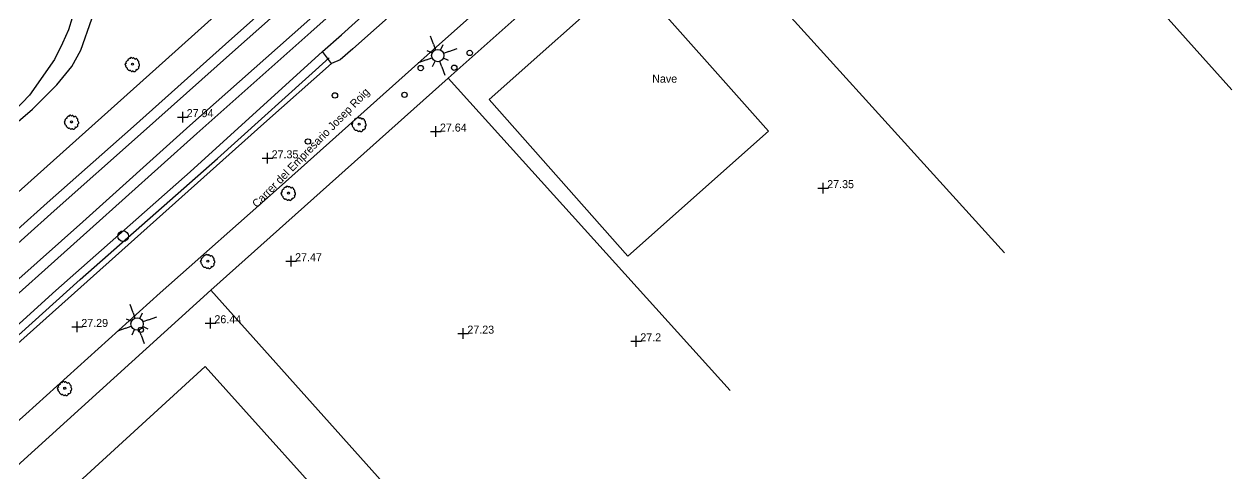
# Model space of a CAD drawing. Extents: x 471511 to 473316, y 4381952 to 4383346.
# Drawn here: x 472089.2 to 472202.4, y 4382454.5 to 4382496.7 of the extents above; entities that cross this region are included whole.
import ezdxf
from ezdxf.enums import TextEntityAlignment as Align

# ---------------------------------------------------------------- set-up
doc = ezdxf.new("R2010")
doc.units = 0
doc.header["$LTSCALE"] = 4
doc.header["$MEASUREMENT"] = 0
doc.header["$PDMODE"] = 2
doc.header["$PDSIZE"] = 0.5
doc.layers.get('0').update_dxf_attribs({"linetype": 'CONTINUOUS'})
for name, color, linetype in [('206', 252, 'CONTINUOUS'), ('222', 7, 'CONTINUOUS'), ('410', 201, 'CONTINUOUS'), ('411', 12, 'CONTINUOUS'), ('412', 252, 'CONTINUOUS'), ('424', 7, 'CONTINUOUS'), ('444', 7, 'CONTINUOUS'), ('7101', 7, 'CONTINUOUS'), ('7202', 7, 'CONTINUOUS'), ('7400', 2, 'CONTINUOUS'), ('7440', 7, 'CONTINUOUS'), ('7515', 53, 'CONTINUOUS'), ('8405', 7, 'CONTINUOUS'), ('8444', 7, 'CONTINUOUS')]:
    doc.layers.add(name, color=color, linetype=linetype)

# ---------------------------------------------------------------- blocks, each defined once
blk = doc.blocks.new('POSTE')
at = {"color": 7}
blk.add_circle((0, 0), 0.5, dxfattribs=at)
blk = doc.blocks.new('FAROLA')
at = {"color": 7}
for p, q in [((0.43, 1.04), (0.75, 1.8)), ((-1.04, 0.43), (-1.8, 0.75)), ((-1.04, 0.43), (-0.54, 0.22)), ((-0.43, 1.04), (-0.22, 0.54)), ((0.43, 1.04), (0.22, 0.54)), ((1.04, 0.43), (0.54, 0.22)), ((-1.04, -0.43), (-0.54, -0.22)), ((-0.43, -1.04), (-0.75, -1.8)), ((-0.43, -1.04), (-0.22, -0.54)), ((0.43, -1.04), (0.22, -0.54)), ((1.04, -0.43), (0.54, -0.22)), ((1.04, -0.43), (1.8, -0.75))]:
    blk.add_line(p, q, dxfattribs=at)
blk.add_circle((0, 0), 0.58, dxfattribs=at)
blk = doc.blocks.new('ARBOL')
at = {"color": 3}
for p, q in [((-1.26, 0.07), (-1.27, -0.01)), ((-1.23, 0.15), (-1.26, 0.07)), ((-1.17, 0.24), (-1.23, 0.15)), ((-1.18, 0.48), (-1.21, 0.39)), ((-1.21, 0.39), (-1.2, 0.31)), ((-1.2, 0.31), (-1.16, 0.22)), ((-1.11, 0.55), (-1.18, 0.48)), ((-1.03, 0.59), (-1.11, 0.55)), ((-1.01, 0.67), (-1.03, 0.59)), ((-0.96, 0.76), (-1.01, 0.67)), ((-0.92, 0.97), (-0.96, 0.88)), ((-0.96, 0.88), (-0.96, 0.7)), ((-0.85, 1.04), (-0.92, 0.97)), ((-0.77, 1.08), (-0.85, 1.04)), ((-0.7, 1.09), (-0.77, 1.08)), ((-0.5, 1.09), (-0.7, 1.09)), ((-0.49, 1.11), (-0.5, 1.08)), ((-0.46, 1.23), (-0.49, 1.11)), ((-0.38, 1.32), (-0.46, 1.23)), ((-0.31, 1.35), (-0.38, 1.32)), ((-0.23, 1.36), (-0.31, 1.35)), ((-0.11, 1.36), (-0.23, 1.36)), ((0, 1.35), (-0.11, 1.36)), ((0.07, 1.26), (0, 1.35)), ((0.12, 1.18), (0.07, 1.26)), ((0.17, 1.25), (0.12, 1.16)), ((0.12, 1.16), (0.12, 1.16)), ((0.24, 1.31), (0.17, 1.25)), ((0.32, 1.32), (0.24, 1.31)), ((0.39, 1.31), (0.32, 1.32)), ((0.55, 1.31), (0.39, 1.31)), ((0.62, 1.26), (0.55, 1.31)), ((0.7, 1.22), (0.62, 1.26)), ((0.76, 1.14), (0.7, 1.22)), ((0.77, 0.97), (0.7, 0.98)), ((0.77, 1.05), (0.76, 1.14)), ((0.77, 0.97), (0.77, 1.05)), ((0.86, 0.95), (0.77, 0.97)), ((0.96, 0.93), (0.86, 0.95)), ((1.03, 0.87), (0.96, 0.93)), ((1.07, 0.79), (1.03, 0.87)), ((1.08, 0.7), (1.07, 0.79)), ((1.1, 0.49), (1.07, 0.51)), ((1.08, 0.6), (1.08, 0.7)), ((1.09, 0.52), (1.08, 0.6)), ((1.17, 0.48), (1.1, 0.49)), ((1.25, 0.41), (1.17, 0.48)), ((1.29, 0.32), (1.25, 0.41)), ((1.3, 0.24), (1.29, 0.32)), ((1.3, 0.15), (1.3, 0.24)), ((1.31, 0.06), (1.3, 0.15)), ((1.31, -0.03), (1.31, 0.06)), ((-1.27, -0.01), (-1.26, -0.13)), ((-1.26, -0.13), (-1.26, -0.21)), ((-1.26, -0.21), (-1.23, -0.3)), ((-1.23, -0.3), (-1.16, -0.32)), ((-1.16, -0.32), (-1.08, -0.34)), ((-1.08, -0.34), (-1.01, -0.35)), ((-1.01, -0.35), (-0.95, -0.35)), ((-0.96, -0.38), (-1.01, -0.49)), ((-1.01, -0.49), (-1, -0.58)), ((-1, -0.58), (-0.96, -0.66)), ((-0.96, -0.66), (-0.96, -0.74)), ((-0.96, -0.74), (-0.88, -0.8)), ((-0.88, -0.8), (-0.8, -0.81)), ((-0.8, -0.81), (-0.72, -0.81)), ((-0.76, -0.81), (-0.75, -0.9)), ((-0.75, -0.9), (-0.73, -0.98)), ((-0.73, -0.98), (-0.68, -1.07)), ((-0.68, -1.07), (-0.61, -1.15)), ((-0.61, -1.15), (-0.53, -1.14)), ((-0.53, -1.14), (-0.45, -1.12)), ((-0.45, -1.12), (-0.37, -1.07)), ((-0.37, -1.05), (-0.37, -1.15)), ((-0.37, -1.15), (-0.27, -1.21)), ((-0.27, -1.21), (-0.19, -1.22)), ((-0.19, -1.22), (-0.07, -1.22)), ((-0.07, -1.22), (0.01, -1.25)), ((0.01, -1.25), (0.08, -1.22)), ((0.08, -1.22), (0.16, -1.16)), ((0.16, -1.16), (0.18, -1.08)), ((0.18, -1.11), (0.25, -1.15)), ((0.25, -1.15), (0.32, -1.16)), ((0.32, -1.16), (0.4, -1.16)), ((0.4, -1.16), (0.47, -1.18)), ((0.47, -1.18), (0.55, -1.16)), ((0.55, -1.16), (0.62, -1.14)), ((0.62, -1.14), (0.7, -1.09)), ((0.7, -1.09), (0.75, -0.93)), ((0.78, -0.99), (0.74, -0.96)), ((0.85, -0.98), (0.78, -0.99)), ((0.93, -0.93), (0.85, -0.98)), ((1.02, -0.92), (0.93, -0.93)), ((1.06, -0.69), (0.98, -0.69)), ((1.06, -0.85), (1.02, -0.92)), ((1.03, -0.69), (1.05, -0.77)), ((1.05, -0.77), (1.06, -0.85)), ((1.13, -0.65), (1.06, -0.69)), ((1.2, -0.61), (1.13, -0.65)), ((1.2, -0.21), (1.27, -0.14)), ((1.2, -0.6), (1.21, -0.59)), ((1.22, -0.31), (1.21, -0.23)), ((1.21, -0.41), (1.22, -0.31)), ((1.21, -0.51), (1.21, -0.41)), ((1.21, -0.59), (1.21, -0.51)), ((1.27, -0.14), (1.31, -0.03))]:
    blk.add_line(p, q, dxfattribs=at)
at = {"color": 25}
blk.add_circle((0, 0), 0.19, dxfattribs=at)
blk = doc.blocks.new('MOJON')
blk.add_circle((0, 0), 0.25)
blk = doc.blocks.new('COTA')
at = {"color": 7}
blk.add_point((0, 0), dxfattribs=at)

msp = doc.modelspace()

# ---------------------------------------------------------------- linework, layer by layer
at = {"layer": '206'}
for points in [[(472086.211, 4382508.715, 28.166), (472091.462, 4382503.381, 27.836), (472092.277, 4382501.756, 27.776), (472093.286, 4382499.743, 27.731), (472093.648, 4382498.233, 27.656), (472093.681, 4382497.252, 27.596), (472093.35, 4382496.135, 27.626), (472092.77, 4382494.877, 27.671), (472092.024, 4382493.335, 27.671), (472089.672, 4382489.986, 27.656), (472088.281, 4382488.519, 27.626)], [(472080.999, 4382481.002, 27.589), (472089.962, 4382488.697, 27.589), (472092.243, 4382490.973, 27.574), (472093.67, 4382492.69, 27.574), (472094.492, 4382494.22, 27.589), (472095.536, 4382497.147, 27.649)]]:
    msp.add_polyline3d(points, dxfattribs=at)
at = {"layer": '222'}
for points in [[(472192.733, 4382570.231, 28.457), (472189.325, 4382567.211, 28.471), (472174.741, 4382554.23, 28.441), (472161.364, 4382542.265, 28.411), (472149.537, 4382531.766, 28.366), (472138.261, 4382521.662, 28.216), (472126.861, 4382511.535, 28.171), (472115.724, 4382501.607, 28.171), (472108.048, 4382494.765, 28.126), (472099.421, 4382487.081, 28.111), (472091.347, 4382479.914, 28.126), (472082.962, 4382472.432, 28.126), (472071.922, 4382462.576, 28.066), (472060.846, 4382452.589, 27.976), (472046.248, 4382439.567, 27.946), (472035.718, 4382430.233, 27.811), (472026.617, 4382422.155, 27.946)], [(472193.404, 4382569.49, 28.457), (472189.989, 4382566.464, 28.471), (472175.406, 4382553.484, 28.441), (472162.029, 4382541.519, 28.411), (472150.203, 4382531.02, 28.366), (472138.927, 4382520.915, 28.216), (472127.526, 4382510.788, 28.171), (472116.389, 4382500.861, 28.171), (472108.713, 4382494.018, 28.126), (472100.085, 4382486.334, 28.111), (472092.012, 4382479.167, 28.126), (472083.628, 4382471.686, 28.126), (472072.59, 4382461.832, 28.066), (472061.513, 4382451.844, 27.976), (472046.912, 4382438.82, 27.946), (472036.382, 4382429.485, 27.811), (472027.281, 4382421.408, 27.946)], [(472195.017, 4382567.709, 28.387), (472192.002, 4382565.027, 28.381), (472181.711, 4382555.901, 28.381), (472170.651, 4382546.049, 28.381), (472157.155, 4382534.006, 28.216), (472145.346, 4382523.368, 28.171), (472135.78, 4382514.858, 28.171), (472126.098, 4382506.212, 28.171), (472115.404, 4382496.634, 28.171), (472104.707, 4382487.158, 28.171), (472094.685, 4382478.149, 28.156), (472084.109, 4382468.725, 28.126), (472073.488, 4382459.234, 28.096), (472064.454, 4382451.182, 28.051), (472055.519, 4382443.24, 28.066), (472044.496, 4382433.439, 27.916), (472029.172, 4382419.671, 27.841)], [(472195.688, 4382566.968, 28.387), (472192.666, 4382564.279, 28.381), (472182.375, 4382555.154, 28.381), (472171.317, 4382545.302, 28.381), (472157.823, 4382533.261, 28.216), (472146.013, 4382522.622, 28.171), (472136.445, 4382514.112, 28.171), (472126.765, 4382505.467, 28.171), (472116.069, 4382495.887, 28.171), (472105.373, 4382486.412, 28.171), (472095.352, 4382477.403, 28.156), (472084.775, 4382467.979, 28.126), (472074.154, 4382458.487, 28.096), (472065.119, 4382450.435, 28.051), (472056.184, 4382442.493, 28.066), (472045.162, 4382432.693, 27.916), (472029.84, 4382418.928, 27.841)]]:
    msp.add_polyline3d(points, dxfattribs=at)
at = {"layer": '410'}
for points in [[(472155.368, 4382462.338, 28.683), (472128.933, 4382491.578, 29.253), (472150.301, 4382510.619, 29.493), (472153.523, 4382506.836, 29.403)], [(472115.879, 4382505.363, 28.803), (472102.42, 4382493.269, 28.803), (472076.904, 4382470.448, 28.803), (472059.366, 4382454.932, 28.803), (472040.543, 4382438.164, 28.803), (472026.155, 4382425.329, 28.833)], [(471832.783, 4382239.139, 28.187), (471854.402, 4382258.451, 28.376), (471865.669, 4382268.565, 28.33), (471875.828, 4382277.66, 29.398), (471887.995, 4382288.421, 29.238), (471901.148, 4382300.278, 29.072), (471909.554, 4382307.689, 29.086), (471920.277, 4382317.22, 29.086), (471934.284, 4382329.82, 28.97), (471950.496, 4382344.269, 28.405), (471963.191, 4382355.495, 28.238), (471979.266, 4382369.841, 28.238), (471992.011, 4382381.279, 28.252), (472001.123, 4382389.494, 28.173), (472009.617, 4382396.915, 28.173), (472022.444, 4382408.47, 28.013), (472031.833, 4382416.803, 27.783), (472034.557, 4382419.235, 28.234), (472048.875, 4382432.009, 28.129), (472063.676, 4382445.194, 28.099), (472077.363, 4382457.361, 28.369), (472094.438, 4382472.731, 28.639), (472107.295, 4382484.077, 28.864), (472117.765, 4382493.495, 28.954)], [(472117.158, 4382494.101, 28.729), (472104.747, 4382482.825, 28.534), (472092.16, 4382471.705, 28.459), (472079.823, 4382460.52, 28.489), (472069.576, 4382451.394, 28.504), (472061.13, 4382443.846, 28.549), (472050.082, 4382434.055, 28.564), (472037.306, 4382422.506, 28.489), (472027.859, 4382414.184, 28.519), (472016.142, 4382403.418, 27.939), (472005.293, 4382393.716, 27.823), (471994.621, 4382384.201, 27.664)], [(472089.65, 4382398.413, 27.393), (472064.725, 4382429.896, 28.113), (472065.173, 4382434.519, 28.143), (472084.103, 4382451.281, 28.203), (472106.687, 4382471.739, 28.203), (472135.818, 4382439.21, 27.723)]]:
    msp.add_polyline3d(points, dxfattribs=at)
at = {"layer": '411'}
for points in [[(472075.679, 4382447.999, 27.138), (472089.355, 4382460.122, 27.183), (472101.926, 4382471.474, 27.438), (472113.097, 4382481.35, 27.513), (472127.546, 4382494.264, 27.543), (472140.156, 4382505.48, 27.558)], [(472118.009, 4382492.968, 27.559), (472117.158, 4382494.101, 27.559), (472118.935, 4382495.643, 27.559)], [(472119.994, 4382494.339, 27.799), (472118.791, 4382493.324, 27.589), (472118.009, 4382492.968, 27.574), (472111.644, 4382487.352, 27.484), (472090.071, 4382468.061, 27.274), (472079.137, 4382458.309, 27.274), (472067.558, 4382447.944, 27.244), (472055.797, 4382437.478, 26.989), (472045.198, 4382428.051, 27.049), (472033.647, 4382417.725, 27.019), (472018.829, 4382404.588, 27.041), (472002.017, 4382389.662, 27.259), (471985.437, 4382374.904, 27.469), (471970.613, 4382361.554, 27.563), (471954.82, 4382347.551, 27.679), (471939.069, 4382333.49, 27.701), (471923.155, 4382319.166, 28.005), (471901.671, 4382300.145, 28.092), (471882.171, 4382282.662, 28.208), (471865.964, 4382268.244, 28.244), (471853.531, 4382257.162, 28.012), (471837.789, 4382243.098, 27.889)]]:
    msp.add_polyline3d(points, dxfattribs=at)
at = {"layer": '412'}
msp.add_polyline3d([(472106.687, 4382471.739, 28.203), (472128.933, 4382491.578, 28.188)], dxfattribs=at)
at = {"layer": '424'}
for points in [[(472119.994, 4382494.339, 27.799), (472130.815, 4382503.947, 29.179), (472146.32, 4382517.716, 29.434), (472157.049, 4382527.353, 29.419), (472170.064, 4382538.973, 29.479), (472184.166, 4382551.568, 29.509), (472185.895, 4382553.039, 29.509), (472184.868, 4382554.079, 29.509), (472187.379, 4382556.417, 29.674)], [(472129.567, 4382505.254, 29.329), (472118.935, 4382495.643, 28.024)]]:
    msp.add_polyline3d(points, dxfattribs=at)
at = {"layer": '444'}
for points in [[(472181.083, 4382475.223, 38.403), (472152.926, 4382506.301, 38.403), (472172.503, 4382523.82, 38.973), (472202.385, 4382490.489, 39.453)], [(472116.378, 4382423.632, 38.253), (472091.377, 4382451.07, 38.253), (472106.165, 4382464.578, 38.253), (472135.473, 4382431.99, 38.253)]]:
    msp.add_polyline3d(points, dxfattribs=at)
msp.add_polyline3d([(472145.783, 4382474.933, 35.763), (472132.765, 4382489.581, 35.733), (472145.939, 4382501.29, 35.763), (472158.957, 4382486.642, 35.793)], close=True, dxfattribs=at)

# ---------------------------------------------------------------- block references
at = {"layer": '7101'}
for p in [(472104.044, 4382487.942, 27.941), (472127.777, 4382486.59, 27.637), (472112, 4382484.085, 27.352), (472164.078, 4382481.291, 27.352), (472114.203, 4382474.446, 27.472), (472094.162, 4382468.29, 27.292), (472106.637, 4382468.636, 26.437), (472130.349, 4382467.665, 27.232), (472146.561, 4382466.943, 27.202)]:
    msp.add_blockref('COTA', p, dxfattribs=at)
at = {"layer": '7202', "rotation": 222.6000043791743}
msp.add_blockref('POSTE', (472098.462, 4382476.792, 27.919), dxfattribs=at)
at = {"layer": '7400', "rotation": 222.6000043791743}
for p in [(472127.949, 4382493.709, 27.633), (472099.776, 4382468.57, 27.423)]:
    msp.add_blockref('FAROLA', p, dxfattribs=at)
at = {"layer": '7440', "rotation": 222.6000043791743}
for p in [(472130.947, 4382493.952, 27.588), (472126.354, 4382492.54, 27.498), (472129.496, 4382492.571, 27.633), (472118.314, 4382489.974, 27.438), (472124.839, 4382490.031, 27.558), (472115.789, 4382485.661, 27.423), (472100.12, 4382468.018, 27.468)]:
    msp.add_blockref('MOJON', p, dxfattribs=at)
at = {"layer": '7515', "xscale": 0.5, "yscale": 0.5, "zscale": 0.5, "rotation": 222.6000043791743}
for p in [(472099.342, 4382492.894, 31.189), (472093.632, 4382487.489, 31.039), (472120.591, 4382487.281, 31.353), (472113.956, 4382480.833, 31.248), (472106.399, 4382474.453, 31.083), (472092.986, 4382462.545, 31.068)]:
    msp.add_blockref('ARBOL', p, dxfattribs=at)

# ---------------------------------------------------------------- texts
at = {"layer": '7101'}
for s, p in [('27.94', (472104.424, 4382487.942, 27.94)), ('27.64', (472128.157, 4382486.59, 27.64)), ('27.35', (472112.38, 4382484.085, 27.35)), ('27.35', (472164.458, 4382481.291, 27.35)), ('27.47', (472114.583, 4382474.446, 27.47)), ('27.29', (472094.542, 4382468.29, 27.29)), ('26.44', (472107.017, 4382468.636, 26.44)), ('27.23', (472130.729, 4382467.665, 27.23)), ('27.2', (472146.941, 4382466.943, 27.2))]:
    msp.add_text(s, height=0.75, dxfattribs=at).set_placement(p)
at = {"layer": '8405'}
msp.add_text('Carrer del Empresario Josep Roig', height=0.75, rotation=45.6, dxfattribs=at).set_placement((472116.047, 4382485.081), align=Align.MIDDLE_CENTER)
at = {"layer": '8444'}
msp.add_text('Nave', height=0.75, dxfattribs=at).set_placement((472149.225, 4382491.547, 36.033), align=Align.MIDDLE_CENTER)

doc.saveas('drawing.dxf')
